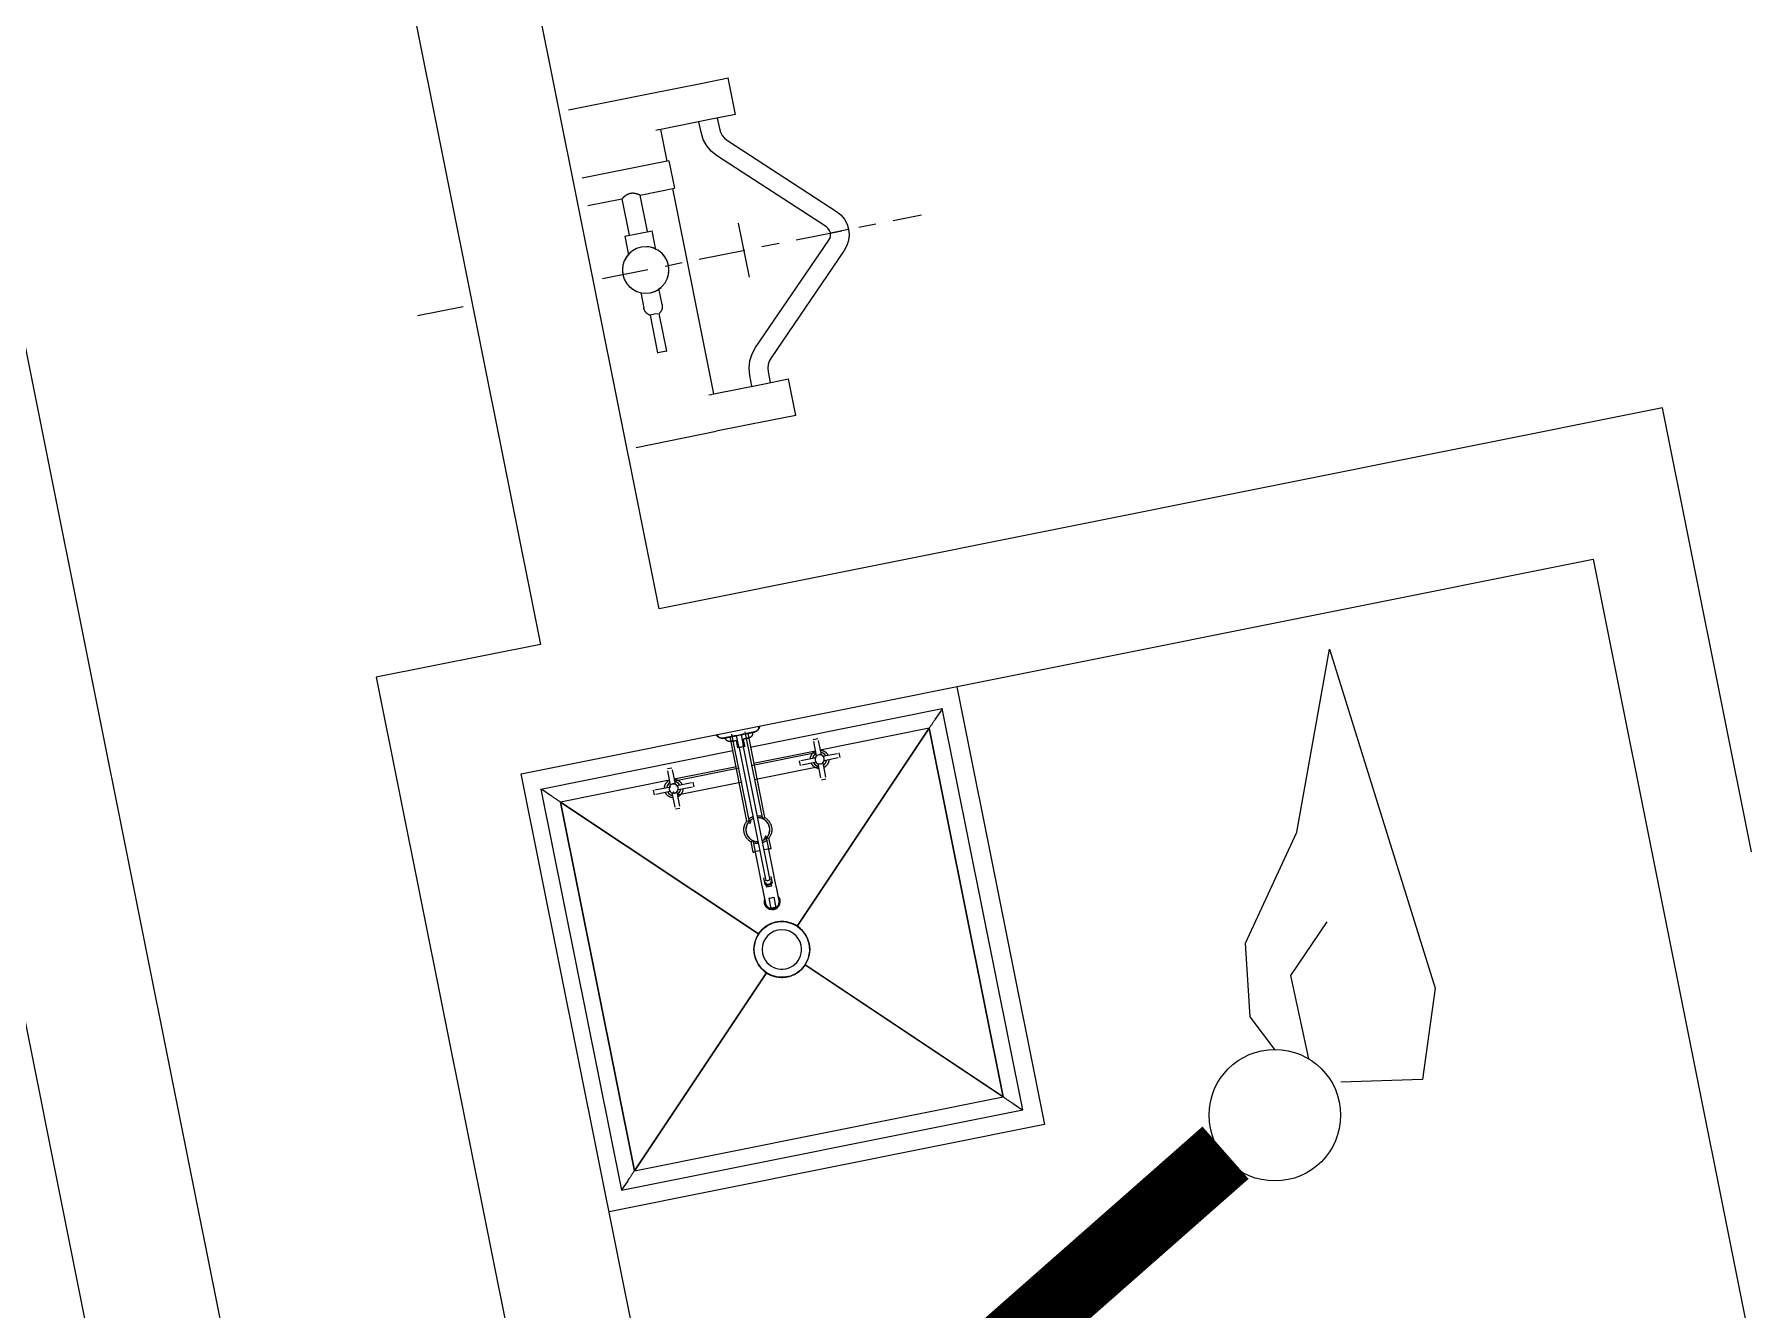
# Model space of a CAD drawing. Header units: inches. Extents: x 69200890 to 69205124, y 27678531 to 27681974.
# Drawn here: x 69201873.2 to 69201965.6, y 27679818 to 27679886.6 of the extents above; entities that cross this region are included whole.
import ezdxf

# ---------------------------------------------------------------- set-up
doc = ezdxf.new("R2010")
doc.units = ezdxf.units.IN
doc.header["$LTSCALE"] = 10
doc.header["$MEASUREMENT"] = 0
doc.linetypes.add('Center 1_4_', pattern=[0.53125, 0.25, -0.09375, 0.09375, -0.09375])
doc.layers.get('0').update_dxf_attribs({"linetype": 'CONTINUOUS'})
doc.layers.add('A-IDEN-ICON', color=4, linetype='CONTINUOUS')
doc.layers.add('A-WALL', color=5, linetype='CONTINUOUS')
doc.layers.add('P-SANR-FIXT', color=6, linetype='CONTINUOUS', lineweight=9)

# ---------------------------------------------------------------- blocks, each defined once
blk = doc.blocks.new('CPCUST')
for p, q in [((7.42, -8.52), (9.397, -7.559)), ((9.397, -7.559), (13.334, -8.094)), ((13.334, -8.094), (18.63, -11.972)), ((6.556, -10.212), (11.145, -10.14)), ((11.145, -10.14), (13.584, -12.63)), ((4.277, -15.974), (5.002, -11.655)), ((18.63, -11.972), (27.935, -15.629)), ((27.935, -15.629), (8.942, -17.613)), ((8.942, -17.613), (4.277, -15.974))]:
    blk.add_line(p, q)
at = {"const_width": 3.75}
blk.add_lwpolyline([(-7.5, 12.5), (2.5, -4.821)], dxfattribs=at)
at = {"const_width": 1.875}
blk.add_lwpolyline([(-8.312, 12.031, 1), (-6.688, 12.969, 1)], format="xyb", close=True, dxfattribs=at)
blk.add_circle((3.955, -7.817), 3.536)
blk = doc.blocks.new('pf_Urinal _wall_ - Urinal-7142624-LEVEL 1 FLOOR PLAN - OVERALL')
at = {"layer": 'P-SANR-FIXT', "linetype": 'Center 1_4_'}
for p, q in [((-3.769, 3.812), (-3.769, 21.312)), ((-3.769, -6.313), (-3.769, -3.312))]:
    blk.add_line(p, q, dxfattribs=at)
at = {"layer": 'P-SANR-FIXT'}
for p, q in [((-9.724, 11.864), (-4.841, 16.861)), ((-3.769, 16.312), (-3.769, 17.312)), ((-2.696, 16.861), (2.187, 11.864)), ((-4.126, 16.162), (-9.009, 11.165)), ((1.472, 11.165), (-3.411, 16.162)), ((-13.019, 11.156), (-13.019, 12.562)), ((-11.019, 12.562), (-13.019, 12.562)), ((-11.019, 12.562), (-11.019, 11.156)), ((3.481, 11.156), (3.481, 12.562)), ((5.481, 12.562), (3.481, 12.562)), ((5.481, 12.562), (5.481, 11.156)), ((-13.019, 8.201), (-13.019, 11.156)), ((-11.019, 11.563), (-10.44, 11.563)), ((-11.019, 11.156), (-11.019, 8.472)), ((-2.288, 11.573), (-5.249, 11.573)), ((2.902, 11.563), (3.481, 11.563)), ((3.481, 8.472), (3.481, 11.156)), ((5.481, 11.156), (5.481, 8.201)), ((-10.44, 10.562), (-11.019, 10.562)), ((3.481, 10.562), (2.902, 10.562)), ((-11.019, 8.472), (-11.019, 8.368)), ((-9.268, 8.472), (-11.019, 8.472)), ((-11.019, 8.337), (-11.019, 8.201)), ((-9.269, 8.562), (-9.269, 3.812)), ((-9.269, 8.562), (-7.769, 8.562)), ((3.481, 8.472), (-7.77, 8.472)), ((-7.769, 6.688), (-7.769, 8.562)), ((3.481, 8.368), (3.481, 8.472)), ((3.481, 8.201), (3.481, 8.337)), ((-13.019, 3.812), (-13.019, 8.201)), ((5.481, 3.812), (5.481, 8.201)), ((-5.769, 6.688), (-7.769, 6.688)), ((-4.73, 6.938), (-5.769, 6.938)), ((-5.769, 5.438), (-5.769, 6.938)), ((-1.769, 6.688), (-2.653, 6.688)), ((-7.769, 5.687), (-5.769, 5.687)), ((-7.769, 3.812), (-7.769, 5.687)), ((-2.634, 5.687), (-1.769, 5.687)), ((0.731, 6.438), (-1.336, 6.438)), ((-1.336, 6.364), (-1.336, 6.188)), ((-1.336, 6.188), (-1.336, 5.938)), ((-1.336, 5.938), (-1.336, 5.946)), ((-1.336, 5.938), (0.731, 5.938)), ((0.731, 6.438), (0.731, 5.938)), ((0.731, 6.429), (0.731, 6.438)), ((0.731, 5.938), (0.731, 5.946)), ((-5.769, 5.438), (-4.726, 5.438))]:
    blk.add_line(p, q, dxfattribs=at)
at = {"layer": 'P-SANR-FIXT', "flags": 128}
for points in [[(-4.841, 16.861), (-4.613, 17.052), (-4.351, 17.195), (-4.065, 17.283), (-3.769, 17.312)], [(-3.769, 17.312), (-3.472, 17.283), (-3.187, 17.195), (-2.924, 17.052), (-2.696, 16.861)], [(-3.769, 16.312), (-3.868, 16.303), (-3.963, 16.273), (-4.05, 16.226), (-4.126, 16.162)], [(-3.411, 16.162), (-3.487, 16.226), (-3.575, 16.273), (-3.67, 16.303), (-3.769, 16.312)], [(-10.44, 11.563), (-10.242, 11.582), (-10.052, 11.641), (-9.877, 11.736), (-9.724, 11.864)], [(-9.009, 11.165), (-9.314, 10.909), (-9.664, 10.719), (-10.044, 10.602), (-10.44, 10.562)], [(2.902, 10.562), (2.507, 10.602), (2.126, 10.719), (1.777, 10.909), (1.472, 11.165)], [(2.187, 11.864), (2.34, 11.736), (2.514, 11.641), (2.704, 11.582), (2.902, 11.563)], [(-1.769, 6.688), (-1.749, 6.687), (-1.729, 6.686), (-1.709, 6.684), (-1.689, 6.681), (-1.669, 6.678), (-1.65, 6.673), (-1.63, 6.668), (-1.611, 6.662), (-1.592, 6.655), (-1.574, 6.648), (-1.556, 6.64), (-1.538, 6.631), (-1.52, 6.621), (-1.503, 6.611), (-1.486, 6.6), (-1.47, 6.589), (-1.454, 6.576), (-1.439, 6.563), (-1.424, 6.55), (-1.41, 6.536), (-1.396, 6.521), (-1.383, 6.506), (-1.371, 6.49), (-1.359, 6.474), (-1.348, 6.458), (-1.337, 6.441), (-1.336, 6.438)], [(-1.336, 5.938), (-1.346, 5.92), (-1.357, 5.904), (-1.369, 5.887), (-1.381, 5.872), (-1.394, 5.856), (-1.407, 5.842), (-1.422, 5.828), (-1.436, 5.814), (-1.451, 5.801), (-1.467, 5.789), (-1.483, 5.777), (-1.5, 5.766), (-1.517, 5.755), (-1.535, 5.746), (-1.552, 5.737), (-1.571, 5.728), (-1.589, 5.721), (-1.608, 5.714), (-1.627, 5.708), (-1.646, 5.703), (-1.666, 5.698), (-1.685, 5.694), (-1.705, 5.692), (-1.725, 5.689), (-1.745, 5.688), (-1.765, 5.688), (-1.769, 5.687)]]:
    blk.add_lwpolyline(points, dxfattribs=at)
at = {"layer": 'P-SANR-FIXT'}
for centre, radius, start, end in [((-3.769, 15.812), 0.5, 111.06014, 122.61626), ((-3.769, 15.812), 0.5, 57.38374, 68.93986), ((-3.769, 6.188), 1.25, 360, 180), ((-3.769, 6.188), 1.25, 60, 120), ((-3.769, 6.188), 1.25, 135, 165), ((-3.769, 6.188), 1.25, 0, 30), ((-3.769, 6.188), 1.25, 180, 360), ((-3.769, 6.188), 1.25, 210, 270), ((-3.769, 6.188), 1.25, 285, 315)]:
    blk.add_arc(centre, radius, start, end, dxfattribs=at)
blk.add_open_spline([(-7.769, 6.688), (-7.769, 6.688), (-7.773, 6.683), (-7.781, 6.67), (-7.789, 6.656), (-7.8, 6.639), (-7.813, 6.619), (-7.825, 6.599), (-7.835, 6.582), (-7.842, 6.569), (-7.849, 6.555), (-7.86, 6.535), (-7.874, 6.509), (-7.888, 6.481), (-7.897, 6.461), (-7.902, 6.449), (-7.905, 6.44), (-7.909, 6.43), (-7.913, 6.418), (-7.922, 6.395), (-7.933, 6.362), (-7.943, 6.327), (-7.949, 6.299), (-7.953, 6.277), (-7.955, 6.255), (-7.958, 6.225), (-7.959, 6.187), (-7.958, 6.15), (-7.955, 6.12), (-7.953, 6.098), (-7.949, 6.076), (-7.943, 6.048), (-7.933, 6.013), (-7.922, 5.98), (-7.913, 5.957), (-7.909, 5.945), (-7.905, 5.935), (-7.902, 5.926), (-7.897, 5.914), (-7.888, 5.893), (-7.874, 5.866), (-7.86, 5.84), (-7.849, 5.82), (-7.842, 5.806), (-7.835, 5.793), (-7.825, 5.776), (-7.813, 5.756), (-7.8, 5.736), (-7.789, 5.719), (-7.781, 5.705), (-7.773, 5.692), (-7.769, 5.687), (-7.769, 5.687)], degree=3, knots=[0, 0, 0, 0, 0.055556, 0.083333, 0.111111, 0.138889, 0.166667, 0.194444, 0.208333, 0.222222, 0.236111, 0.25, 0.277778, 0.305556, 0.319444, 0.326389, 0.333333, 0.340278, 0.347222, 0.361111, 0.388889, 0.416667, 0.430556, 0.444444, 0.458333, 0.472222, 0.5, 0.527778, 0.541667, 0.555556, 0.569444, 0.583333, 0.611111, 0.638889, 0.652778, 0.659722, 0.666667, 0.673611, 0.680556, 0.694444, 0.722222, 0.75, 0.763889, 0.777778, 0.791667, 0.805556, 0.833333, 0.861111, 0.888889, 0.916667, 0.944444, 1, 1, 1, 1], dxfattribs=at)
blk = doc.blocks.new('pf-Mop Sink with Facet - 22  -  Molded Stone Mop Service Basin with Faucet-3557576-LEVEL 1 FLOOR PLAN - OVERALL')
at = {"layer": 'P-SANR-FIXT'}
for p, q in [((-0.138, 23.75), (-0.53, 23.75)), ((-0.5, 23.75), (-0.5, 19.126)), ((-0.5, 23.75), (-0.129, 23.75)), ((-0.375, 23.869), (-0.375, 19.076)), ((-0.187, 23.288), (-0.187, 23.479)), ((-0.187, 23.479), (-0.187, 23.465)), ((-0.187, 23.465), (-0.187, 23.288)), ((-0.187, 23.085), (-0.187, 23.288)), ((-0.125, 23.156), (-0.125, 23.75)), ((-0.125, 23.75), (0.125, 23.75)), ((-0.125, 23.173), (-0.125, 15.87)), ((-0.125, 23.115), (-0.125, 23.156)), ((0.125, 23.75), (0.125, 23.156)), ((0.125, 15.87), (0.125, 23.173)), ((0.125, 23.156), (0.125, 23.115)), ((0.129, 23.75), (0.5, 23.75)), ((0.53, 23.75), (0.138, 23.75)), ((0.188, 23.465), (0.188, 23.479)), ((0.188, 23.479), (0.188, 23.288)), ((0.188, 23.288), (0.188, 23.465)), ((0.188, 23.288), (0.188, 23.085)), ((0.375, 19.068), (0.375, 23.859)), ((0.5, 19.126), (0.5, 23.75)), ((12, 24), (12, 0)), ((-10.921, 22.921), (-11, 23)), ((-11, 23), (-11, 1)), ((-11, 23), (-0.477, 23)), ((-10.565, 22.565), (-10.921, 22.921)), ((-3.875, 22.722), (-4.125, 22.722)), ((-4.125, 22.625), (-4.125, 22.625)), ((-4.125, 21.842), (-4.125, 22.625)), ((-3.875, 22.625), (-3.875, 22.625)), ((-3.875, 22.625), (-3.875, 21.842)), ((0.188, 23.085), (-0.187, 23.085)), ((-0.125, 23.1), (0.125, 23.1)), ((0.477, 23), (11, 23)), ((4.125, 22.722), (3.875, 22.722)), ((3.875, 22.625), (3.875, 22.625)), ((3.875, 21.842), (3.875, 22.625)), ((4.125, 22.625), (4.125, 22.625)), ((4.125, 22.625), (4.125, 21.842)), ((10.921, 22.921), (10.565, 22.565)), ((11, 23), (10.921, 22.921)), ((11, 1), (11, 23)), ((-10.103, 22.103), (-10.103, 1.897)), ((-4.125, 22.103), (-10.103, 22.103)), ((-10.103, 1.897), (-10.103, 22.103)), ((-1.061, 13.061), (-10.103, 22.103)), ((-4.125, 22.103), (-10.103, 22.103)), ((-10.103, 22.103), (-1.061, 13.061)), ((-5.097, 21.75), (-5.097, 21.5)), ((-5, 21.75), (-4.133, 21.75)), ((-5, 21.75), (-5, 21.75)), ((-5, 21.5), (-5, 21.5)), ((-4.209, 21.5), (-5, 21.5)), ((-4.125, 20.625), (-4.125, 21.408)), ((-0.469, 22.103), (-3.875, 22.103)), ((-0.469, 22.103), (-3.875, 22.103)), ((-0.328, 22), (-3.875, 22)), ((-3.875, 21.408), (-3.875, 20.625)), ((-3.849, 21.75), (-3, 21.75)), ((-3, 21.5), (-3.781, 21.5)), ((-3, 21.75), (-3, 21.75)), ((-3, 21.5), (-3, 21.5)), ((-2.903, 21.5), (-2.903, 21.75)), ((3.875, 22), (0.328, 22)), ((3.875, 22.103), (0.469, 22.103)), ((3.875, 22.103), (0.469, 22.103)), ((10.103, 22.103), (1.061, 13.061)), ((1.061, 13.061), (10.103, 22.103)), ((2.903, 21.75), (2.903, 21.5)), ((3, 21.75), (3.844, 21.75)), ((3, 21.75), (3, 21.75)), ((3, 21.5), (3, 21.5)), ((3.8, 21.5), (3, 21.5)), ((3.875, 20.625), (3.875, 21.408)), ((10.103, 22.103), (4.125, 22.103)), ((10.103, 22.103), (4.125, 22.103)), ((4.125, 21.408), (4.125, 20.625)), ((4.18, 21.75), (5, 21.75)), ((5, 21.5), (4.219, 21.5)), ((5, 21.75), (5, 21.75)), ((5, 21.5), (5, 21.5)), ((5.097, 21.5), (5.097, 21.75)), ((10.103, 1.897), (10.103, 22.103)), ((10.103, 22.103), (10.103, 1.897)), ((-4.125, 20.625), (-4.125, 20.625)), ((-4.125, 20.528), (-3.875, 20.528)), ((-3.875, 21.25), (-0.329, 21.25)), ((-3.875, 20.625), (-3.875, 20.625)), ((0.329, 21.25), (3.875, 21.25)), ((3.875, 20.625), (3.875, 20.625)), ((3.875, 20.528), (4.125, 20.528)), ((4.125, 20.625), (4.125, 20.625)), ((-0.5, 19.126), (-0.379, 19.126)), ((0.379, 19.126), (0.5, 19.126)), ((-0.5, 18.008), (-0.5, 17.429)), ((-0.5, 18.008), (-0.433, 18.008)), ((-0.381, 18.008), (-0.5, 18.008)), ((-0.375, 18.065), (-0.375, 15.375)), ((0.295, 18.008), (0.206, 18.008)), ((0.375, 15.375), (0.375, 18.057)), ((0.5, 18.008), (0.381, 18.008)), ((0.433, 18.008), (0.5, 18.008)), ((0.5, 17.429), (0.5, 18.008)), ((-0.129, 17.429), (-0.5, 17.429)), ((-0.5, 17.429), (-0.433, 17.429)), ((0.5, 17.429), (0.129, 17.429)), ((0.433, 17.429), (0.5, 17.429)), ((-0.187, 15.782), (-0.187, 15.959)), ((-0.187, 15.605), (-0.187, 15.782)), ((0.188, 15.782), (-0.187, 15.782)), ((0.188, 15.959), (0.188, 15.782)), ((0.188, 15.782), (0.188, 15.605)), ((-0.187, 15.609), (-0.187, 15.605)), ((-0.187, 15.605), (0.188, 15.605)), ((-0.187, 15.582), (0.188, 15.582)), ((-0.125, 15.53), (-0.125, 15.693)), ((-0.125, 15.441), (-0.125, 15.605)), ((-0.125, 15.588), (-0.125, 15.602)), ((-0.125, 15.602), (-0.125, 15.588)), ((-0.125, 15.53), (0.125, 15.53)), ((-0.125, 15.441), (-0.125, 15.53)), ((-0.125, 15.53), (0.125, 15.53)), ((-0.125, 14.456), (-0.125, 14.85)), ((0.125, 15.693), (0.125, 15.53)), ((0.125, 15.605), (0.125, 15.441)), ((0.125, 15.588), (0.125, 15.602)), ((0.125, 15.602), (0.125, 15.588)), ((0.125, 15.53), (0.125, 15.441)), ((0.125, 14.85), (0.125, 14.456)), ((0.188, 15.605), (0.188, 15.609)), ((-0.125, 14.278), (-0.125, 14.456)), ((-0.125, 14.278), (-0.125, 14.455)), ((-0.125, 14.278), (0.125, 14.278)), ((0.125, 14.456), (0.125, 14.278)), ((0.125, 14.455), (0.125, 14.278)), ((-10.103, 1.897), (-1.061, 10.939)), ((-1.061, 10.939), (-10.103, 1.897)), ((1.061, 10.939), (10.103, 1.897)), ((10.103, 1.897), (1.061, 10.939)), ((-10.103, 1.897), (10.103, 1.897)), ((-10.103, 1.897), (10.103, 1.897)), ((-10.921, 1.079), (-11, 1)), ((-11, 1), (11, 1)), ((-10.565, 1.435), (-10.921, 1.079)), ((10.565, 1.435), (10.921, 1.079)), ((10.921, 1.079), (11, 1)), ((12, 0), (-11.875, 0))]:
    blk.add_line(p, q, dxfattribs=at)
at = {"layer": 'P-SANR-FIXT', "flags": 128}
for points in [[(-0.84, 23.75), (-0.854, 23.75), (-0.869, 23.751), (-0.884, 23.753), (-0.898, 23.755), (-0.913, 23.757), (-0.927, 23.761), (-0.941, 23.764), (-0.955, 23.769), (-0.969, 23.774), (-0.983, 23.779), (-0.996, 23.785), (-1.009, 23.791), (-1.022, 23.798), (-1.035, 23.806), (-1.047, 23.814), (-1.059, 23.823), (-1.07, 23.832), (-1.082, 23.841), (-1.092, 23.851), (-1.103, 23.861), (-1.113, 23.872), (-1.123, 23.883), (-1.132, 23.895), (-1.14, 23.906), (-1.148, 23.919), (-1.156, 23.931), (-1.163, 23.944), (-1.17, 23.957), (-1.176, 23.97), (-1.182, 23.984), (-1.187, 23.998), (-1.187, 24)], [(-0.875, 23.75), (-0.885, 23.75), (-0.895, 23.751), (-0.905, 23.752), (-0.915, 23.753), (-0.925, 23.755), (-0.934, 23.757), (-0.944, 23.76), (-0.954, 23.763), (-0.963, 23.766), (-0.972, 23.77), (-0.981, 23.774), (-0.99, 23.778), (-0.999, 23.783), (-1.008, 23.788), (-1.016, 23.794), (-1.024, 23.799), (-1.032, 23.806), (-1.04, 23.812), (-1.047, 23.819), (-1.054, 23.826), (-1.061, 23.833), (-1.068, 23.841), (-1.074, 23.849), (-1.08, 23.857), (-1.085, 23.865), (-1.091, 23.873), (-1.095, 23.882), (-1.1, 23.891), (-1.104, 23.9), (-1.108, 23.909), (-1.111, 23.919), (-1.115, 23.928), (-1.117, 23.938), (-1.119, 23.948), (-1.121, 23.958), (-1.123, 23.967), (-1.124, 23.977), (-1.125, 23.987), (-1.125, 23.997), (-1.125, 24)], [(-0.494, 23.75), (-0.523, 23.75), (-0.55, 23.75), (-0.577, 23.75), (-0.603, 23.75), (-0.628, 23.75), (-0.652, 23.75), (-0.674, 23.75), (-0.696, 23.75), (-0.717, 23.75), (-0.736, 23.75), (-0.755, 23.75), (-0.772, 23.75), (-0.788, 23.75), (-0.802, 23.75), (-0.816, 23.75), (-0.828, 23.75), (-0.838, 23.75), (-0.848, 23.75), (-0.856, 23.75), (-0.862, 23.75), (-0.868, 23.75), (-0.871, 23.75), (-0.874, 23.75), (-0.875, 23.75)], [(-0.875, 23.75), (-0.874, 23.75), (-0.872, 23.75), (-0.869, 23.75), (-0.864, 23.75), (-0.858, 23.75), (-0.85, 23.75), (-0.841, 23.75), (-0.831, 23.75), (-0.819, 23.75), (-0.806, 23.75), (-0.792, 23.75), (-0.776, 23.75), (-0.759, 23.75), (-0.741, 23.75), (-0.722, 23.75), (-0.702, 23.75), (-0.68, 23.75), (-0.658, 23.75), (-0.634, 23.75), (-0.61, 23.75), (-0.584, 23.75), (-0.558, 23.75), (-0.53, 23.75), (-0.502, 23.75), (-0.473, 23.75), (-0.443, 23.75), (-0.412, 23.75), (-0.381, 23.75), (-0.349, 23.75), (-0.317, 23.75), (-0.284, 23.75), (-0.251, 23.75), (-0.217, 23.75), (-0.183, 23.75), (-0.149, 23.75), (-0.114, 23.75)], [(-0.134, 23.75), (-0.167, 23.75), (-0.2, 23.75), (-0.232, 23.75), (-0.264, 23.75), (-0.296, 23.75), (-0.327, 23.75), (-0.358, 23.75), (-0.388, 23.75), (-0.417, 23.75), (-0.446, 23.75), (-0.474, 23.75), (-0.501, 23.75), (-0.528, 23.75), (-0.554, 23.75), (-0.579, 23.75), (-0.602, 23.75), (-0.625, 23.75), (-0.647, 23.75), (-0.668, 23.75), (-0.688, 23.75), (-0.707, 23.75), (-0.724, 23.75), (-0.741, 23.75), (-0.756, 23.75), (-0.77, 23.75), (-0.783, 23.75), (-0.794, 23.75), (-0.805, 23.75), (-0.813, 23.75), (-0.821, 23.75), (-0.828, 23.75), (-0.833, 23.75), (-0.836, 23.75), (-0.839, 23.75), (-0.84, 23.75)], [(-0.84, 23.75), (-0.839, 23.75), (-0.837, 23.75), (-0.834, 23.75), (-0.829, 23.75), (-0.823, 23.75), (-0.816, 23.75), (-0.807, 23.75), (-0.797, 23.75), (-0.786, 23.75), (-0.773, 23.75), (-0.76, 23.75), (-0.745, 23.75), (-0.729, 23.75), (-0.711, 23.75), (-0.693, 23.75), (-0.674, 23.75), (-0.653, 23.75), (-0.631, 23.75), (-0.609, 23.75), (-0.585, 23.75), (-0.561, 23.75), (-0.535, 23.75), (-0.509, 23.75), (-0.482, 23.75), (-0.454, 23.75), (-0.425, 23.75), (-0.396, 23.75), (-0.366, 23.75), (-0.335, 23.75), (-0.304, 23.75), (-0.273, 23.75), (-0.241, 23.75), (-0.208, 23.75), (-0.176, 23.75), (-0.143, 23.75), (-0.11, 23.75), (-0.076, 23.75), (-0.043, 23.75), (-0.009, 23.75), (0, 23.75)], [(-0.5, 23.5), (-0.51, 23.5), (-0.52, 23.501), (-0.53, 23.502), (-0.54, 23.503), (-0.55, 23.505), (-0.559, 23.507), (-0.569, 23.51), (-0.579, 23.513), (-0.588, 23.516), (-0.597, 23.52), (-0.606, 23.524), (-0.615, 23.528), (-0.624, 23.533), (-0.633, 23.538), (-0.641, 23.544), (-0.649, 23.549), (-0.657, 23.556), (-0.665, 23.562), (-0.672, 23.569), (-0.679, 23.576), (-0.686, 23.583), (-0.693, 23.591), (-0.699, 23.599), (-0.705, 23.607), (-0.71, 23.615), (-0.716, 23.623), (-0.72, 23.632), (-0.725, 23.641), (-0.729, 23.65), (-0.733, 23.659), (-0.736, 23.669), (-0.74, 23.678), (-0.742, 23.688), (-0.744, 23.698), (-0.746, 23.708), (-0.748, 23.717), (-0.749, 23.727), (-0.75, 23.737), (-0.75, 23.747), (-0.75, 23.75)], [(-0.359, 23.5), (-0.372, 23.5), (-0.385, 23.5), (-0.398, 23.5), (-0.41, 23.5), (-0.421, 23.5), (-0.431, 23.5), (-0.441, 23.5), (-0.45, 23.5), (-0.458, 23.5), (-0.466, 23.5), (-0.473, 23.5), (-0.479, 23.5), (-0.484, 23.5), (-0.489, 23.5), (-0.493, 23.5), (-0.496, 23.5), (-0.498, 23.5), (-0.499, 23.5), (-0.5, 23.5)], [(-0.5, 23.5), (-0.5, 23.5), (-0.498, 23.5), (-0.496, 23.5), (-0.494, 23.5), (-0.49, 23.5), (-0.486, 23.5), (-0.481, 23.5), (-0.475, 23.5), (-0.468, 23.5), (-0.461, 23.5), (-0.452, 23.5), (-0.443, 23.5), (-0.434, 23.5), (-0.424, 23.5), (-0.413, 23.5), (-0.401, 23.5), (-0.389, 23.5), (-0.376, 23.5), (-0.362, 23.5), (-0.348, 23.5), (-0.334, 23.5), (-0.319, 23.5), (-0.303, 23.5), (-0.287, 23.5), (-0.27, 23.5), (-0.253, 23.5), (-0.236, 23.5), (-0.218, 23.5), (-0.2, 23.5), (-0.181, 23.5), (-0.162, 23.5), (-0.143, 23.5), (-0.124, 23.5)], [(0, 23.75), (0.034, 23.75), (0.067, 23.75), (0.101, 23.75), (0.134, 23.75), (0.167, 23.75), (0.2, 23.75), (0.232, 23.75), (0.264, 23.75), (0.296, 23.75), (0.327, 23.75), (0.358, 23.75), (0.388, 23.75), (0.417, 23.75), (0.446, 23.75), (0.474, 23.75), (0.501, 23.75), (0.528, 23.75), (0.554, 23.75), (0.579, 23.75), (0.602, 23.75), (0.625, 23.75), (0.647, 23.75), (0.668, 23.75), (0.688, 23.75), (0.707, 23.75), (0.724, 23.75), (0.741, 23.75), (0.756, 23.75), (0.77, 23.75), (0.783, 23.75), (0.794, 23.75), (0.805, 23.75), (0.813, 23.75), (0.821, 23.75), (0.828, 23.75), (0.833, 23.75), (0.836, 23.75), (0.839, 23.75), (0.84, 23.75)], [(0.119, 23.5), (0.138, 23.5), (0.157, 23.5), (0.176, 23.5), (0.195, 23.5), (0.213, 23.5), (0.231, 23.5), (0.248, 23.5), (0.266, 23.5), (0.282, 23.5), (0.299, 23.5), (0.314, 23.5), (0.33, 23.5), (0.344, 23.5), (0.359, 23.5), (0.372, 23.5), (0.385, 23.5), (0.398, 23.5), (0.41, 23.5), (0.421, 23.5), (0.431, 23.5), (0.441, 23.5), (0.45, 23.5), (0.458, 23.5), (0.466, 23.5), (0.473, 23.5), (0.479, 23.5), (0.484, 23.5), (0.489, 23.5), (0.493, 23.5), (0.496, 23.5), (0.498, 23.5), (0.499, 23.5), (0.5, 23.5)], [(0.139, 23.75), (0.174, 23.75), (0.208, 23.75), (0.242, 23.75), (0.275, 23.75), (0.308, 23.75), (0.341, 23.75), (0.373, 23.75), (0.404, 23.75), (0.435, 23.75), (0.465, 23.75), (0.494, 23.75), (0.523, 23.75), (0.55, 23.75), (0.577, 23.75), (0.603, 23.75), (0.628, 23.75), (0.652, 23.75), (0.674, 23.75), (0.696, 23.75), (0.717, 23.75), (0.736, 23.75), (0.755, 23.75), (0.772, 23.75), (0.788, 23.75), (0.802, 23.75), (0.816, 23.75), (0.828, 23.75), (0.838, 23.75), (0.848, 23.75), (0.856, 23.75), (0.862, 23.75), (0.868, 23.75), (0.871, 23.75), (0.874, 23.75), (0.875, 23.75)], [(0.84, 23.75), (0.839, 23.75), (0.837, 23.75), (0.834, 23.75), (0.829, 23.75), (0.823, 23.75), (0.816, 23.75), (0.807, 23.75), (0.797, 23.75), (0.786, 23.75), (0.773, 23.75), (0.76, 23.75), (0.745, 23.75), (0.729, 23.75), (0.711, 23.75), (0.693, 23.75), (0.674, 23.75), (0.653, 23.75), (0.631, 23.75), (0.609, 23.75), (0.585, 23.75), (0.561, 23.75), (0.535, 23.75), (0.509, 23.75), (0.482, 23.75), (0.454, 23.75), (0.425, 23.75), (0.396, 23.75), (0.366, 23.75), (0.335, 23.75), (0.304, 23.75), (0.273, 23.75), (0.241, 23.75), (0.208, 23.75), (0.176, 23.75), (0.143, 23.75)], [(0.5, 23.5), (0.5, 23.5), (0.498, 23.5), (0.496, 23.5), (0.494, 23.5), (0.49, 23.5), (0.486, 23.5), (0.481, 23.5), (0.475, 23.5), (0.468, 23.5), (0.461, 23.5), (0.452, 23.5), (0.443, 23.5), (0.434, 23.5), (0.424, 23.5), (0.413, 23.5), (0.401, 23.5), (0.389, 23.5), (0.376, 23.5), (0.362, 23.5), (0.348, 23.5)], [(0.75, 23.75), (0.75, 23.74), (0.749, 23.73), (0.748, 23.72), (0.747, 23.71), (0.745, 23.7), (0.743, 23.691), (0.74, 23.681), (0.737, 23.671), (0.734, 23.662), (0.73, 23.653), (0.726, 23.644), (0.722, 23.635), (0.717, 23.626), (0.712, 23.617), (0.706, 23.609), (0.701, 23.601), (0.694, 23.593), (0.688, 23.585), (0.681, 23.578), (0.674, 23.571), (0.667, 23.564), (0.659, 23.557), (0.651, 23.551), (0.643, 23.545), (0.635, 23.54), (0.627, 23.534), (0.618, 23.53), (0.609, 23.525), (0.6, 23.521), (0.591, 23.517), (0.581, 23.514), (0.572, 23.51), (0.562, 23.508), (0.552, 23.506), (0.542, 23.504), (0.533, 23.502), (0.523, 23.501), (0.513, 23.5), (0.503, 23.5), (0.5, 23.5)], [(0.875, 23.75), (0.874, 23.75), (0.872, 23.75), (0.869, 23.75), (0.864, 23.75), (0.858, 23.75), (0.85, 23.75), (0.841, 23.75), (0.831, 23.75), (0.819, 23.75), (0.806, 23.75), (0.792, 23.75), (0.776, 23.75), (0.759, 23.75), (0.741, 23.75), (0.722, 23.75), (0.702, 23.75), (0.68, 23.75), (0.658, 23.75), (0.634, 23.75), (0.61, 23.75), (0.584, 23.75), (0.558, 23.75), (0.53, 23.75), (0.502, 23.75)], [(1.188, 24), (1.183, 23.986), (1.177, 23.973), (1.171, 23.959), (1.164, 23.946), (1.157, 23.933), (1.15, 23.921), (1.142, 23.908), (1.133, 23.897), (1.124, 23.885), (1.115, 23.874), (1.105, 23.863), (1.094, 23.853), (1.083, 23.843), (1.072, 23.833), (1.061, 23.824), (1.049, 23.815), (1.037, 23.807), (1.024, 23.8), (1.011, 23.793), (0.998, 23.786), (0.985, 23.78), (0.971, 23.774), (0.957, 23.769), (0.943, 23.765), (0.929, 23.761), (0.915, 23.758), (0.901, 23.755), (0.886, 23.753), (0.871, 23.751), (0.857, 23.75), (0.842, 23.75), (0.84, 23.75)], [(1.125, 24), (1.125, 23.99), (1.124, 23.98), (1.123, 23.97), (1.122, 23.96), (1.12, 23.95), (1.118, 23.941), (1.115, 23.931), (1.112, 23.921), (1.109, 23.912), (1.105, 23.903), (1.101, 23.894), (1.097, 23.885), (1.092, 23.876), (1.087, 23.867), (1.081, 23.859), (1.076, 23.851), (1.069, 23.843), (1.063, 23.835), (1.056, 23.828), (1.049, 23.821), (1.042, 23.814), (1.034, 23.807), (1.026, 23.801), (1.018, 23.795), (1.01, 23.79), (1.002, 23.784), (0.993, 23.78), (0.984, 23.775), (0.975, 23.771), (0.966, 23.767), (0.956, 23.764), (0.947, 23.76), (0.937, 23.758), (0.927, 23.756), (0.917, 23.754), (0.908, 23.752), (0.898, 23.751), (0.888, 23.75), (0.878, 23.75), (0.875, 23.75)], [(-4.119, 21.139), (-4.138, 21.144), (-4.157, 21.15), (-4.176, 21.157), (-4.195, 21.164), (-4.213, 21.173), (-4.231, 21.182), (-4.248, 21.191), (-4.266, 21.201), (-4.282, 21.212), (-4.299, 21.224), (-4.314, 21.236), (-4.33, 21.249), (-4.344, 21.263), (-4.359, 21.277), (-4.372, 21.291), (-4.385, 21.306), (-4.398, 21.322), (-4.41, 21.338), (-4.421, 21.355), (-4.431, 21.372), (-4.441, 21.389), (-4.45, 21.407), (-4.458, 21.425), (-4.466, 21.444), (-4.473, 21.463), (-4.479, 21.482), (-4.484, 21.501)], [(-4.482, 21.758), (-4.476, 21.777), (-4.47, 21.796), (-4.463, 21.815), (-4.455, 21.833), (-4.446, 21.851), (-4.437, 21.869), (-4.426, 21.886), (-4.416, 21.903), (-4.404, 21.919), (-4.392, 21.935), (-4.379, 21.951), (-4.366, 21.966), (-4.352, 21.98), (-4.338, 21.994), (-4.323, 22.007), (-4.307, 22.02), (-4.291, 22.031), (-4.275, 22.043), (-4.258, 22.053), (-4.24, 22.063), (-4.223, 22.073), (-4.205, 22.081), (-4.186, 22.089), (-4.167, 22.096), (-4.149, 22.102), (-4.129, 22.108)], [(-3.881, 22.111), (-3.862, 22.106), (-3.843, 22.1), (-3.824, 22.093), (-3.805, 22.086), (-3.787, 22.077), (-3.769, 22.068), (-3.752, 22.059), (-3.734, 22.049), (-3.718, 22.038), (-3.701, 22.026), (-3.686, 22.014), (-3.67, 22.001), (-3.656, 21.987), (-3.641, 21.973), (-3.628, 21.959), (-3.615, 21.944), (-3.602, 21.928), (-3.59, 21.912), (-3.579, 21.895), (-3.569, 21.878), (-3.559, 21.861), (-3.55, 21.843), (-3.542, 21.825), (-3.534, 21.806), (-3.527, 21.787), (-3.521, 21.768), (-3.516, 21.749)], [(-3.518, 21.492), (-3.524, 21.473), (-3.53, 21.454), (-3.537, 21.435), (-3.545, 21.417), (-3.554, 21.399), (-3.563, 21.381), (-3.574, 21.364), (-3.584, 21.347), (-3.596, 21.331), (-3.608, 21.315), (-3.621, 21.299), (-3.634, 21.284), (-3.648, 21.27), (-3.662, 21.256), (-3.677, 21.243), (-3.693, 21.23), (-3.709, 21.219), (-3.725, 21.207), (-3.742, 21.197), (-3.76, 21.187), (-3.777, 21.177), (-3.795, 21.169), (-3.814, 21.161), (-3.833, 21.154), (-3.851, 21.148), (-3.871, 21.142)], [(3.881, 21.139), (3.862, 21.144), (3.843, 21.15), (3.824, 21.157), (3.805, 21.164), (3.787, 21.173), (3.769, 21.182), (3.752, 21.191), (3.734, 21.201), (3.718, 21.212), (3.701, 21.224), (3.686, 21.236), (3.67, 21.249), (3.656, 21.263), (3.641, 21.277), (3.628, 21.291), (3.615, 21.306), (3.602, 21.322), (3.59, 21.338), (3.579, 21.355), (3.569, 21.372), (3.559, 21.389), (3.55, 21.407), (3.542, 21.425), (3.534, 21.444), (3.527, 21.463), (3.521, 21.482), (3.516, 21.501)], [(3.518, 21.758), (3.524, 21.777), (3.53, 21.796), (3.537, 21.815), (3.545, 21.833), (3.554, 21.851), (3.563, 21.869), (3.574, 21.886), (3.584, 21.903), (3.596, 21.919), (3.608, 21.935), (3.621, 21.951), (3.634, 21.966), (3.648, 21.98), (3.662, 21.994), (3.677, 22.007), (3.693, 22.02), (3.709, 22.031), (3.725, 22.043), (3.742, 22.053), (3.76, 22.063), (3.777, 22.073), (3.795, 22.081), (3.814, 22.089), (3.833, 22.096), (3.851, 22.102), (3.871, 22.108)], [(4.119, 22.111), (4.138, 22.106), (4.157, 22.1), (4.176, 22.093), (4.195, 22.086), (4.213, 22.077), (4.231, 22.068), (4.248, 22.059), (4.266, 22.049), (4.282, 22.038), (4.299, 22.026), (4.314, 22.014), (4.33, 22.001), (4.344, 21.987), (4.359, 21.973), (4.372, 21.959), (4.385, 21.944), (4.398, 21.928), (4.41, 21.912), (4.421, 21.895), (4.431, 21.878), (4.441, 21.861), (4.45, 21.843), (4.458, 21.825), (4.466, 21.806), (4.473, 21.787), (4.479, 21.768), (4.484, 21.749)], [(4.482, 21.492), (4.476, 21.473), (4.47, 21.454), (4.463, 21.435), (4.455, 21.417), (4.446, 21.399), (4.437, 21.381), (4.426, 21.364), (4.416, 21.347), (4.404, 21.331), (4.392, 21.315), (4.379, 21.299), (4.366, 21.284), (4.352, 21.27), (4.338, 21.256), (4.323, 21.243), (4.307, 21.23), (4.291, 21.219), (4.275, 21.207), (4.258, 21.197), (4.24, 21.187), (4.223, 21.177), (4.205, 21.169), (4.186, 21.161), (4.167, 21.154), (4.149, 21.148), (4.129, 21.142)], [(-0.5, 18.008), (-0.522, 18.028), (-0.543, 18.05), (-0.563, 18.072), (-0.583, 18.095), (-0.601, 18.118), (-0.619, 18.143), (-0.635, 18.168), (-0.65, 18.193), (-0.665, 18.22), (-0.678, 18.247), (-0.69, 18.274), (-0.702, 18.302), (-0.712, 18.33), (-0.721, 18.359), (-0.728, 18.388), (-0.735, 18.417), (-0.74, 18.447), (-0.745, 18.476), (-0.748, 18.506), (-0.749, 18.536), (-0.75, 18.566), (-0.749, 18.596), (-0.748, 18.626), (-0.745, 18.656), (-0.741, 18.686), (-0.735, 18.715), (-0.729, 18.744), (-0.721, 18.773), (-0.712, 18.802), (-0.702, 18.83), (-0.691, 18.858), (-0.679, 18.886), (-0.666, 18.912), (-0.651, 18.939), (-0.636, 18.965), (-0.619, 18.99), (-0.602, 19.014), (-0.584, 19.038), (-0.564, 19.061), (-0.544, 19.083), (-0.523, 19.104), (-0.501, 19.125), (-0.5, 19.126)], [(-0.121, 19.2), (-0.147, 19.195), (-0.172, 19.189), (-0.196, 19.181), (-0.221, 19.173), (-0.245, 19.164), (-0.269, 19.153), (-0.292, 19.142), (-0.315, 19.13), (-0.337, 19.117), (-0.359, 19.103), (-0.38, 19.088), (-0.4, 19.073), (-0.42, 19.056), (-0.439, 19.039), (-0.458, 19.021), (-0.476, 19.002), (-0.493, 18.983), (-0.509, 18.963), (-0.525, 18.942), (-0.539, 18.921), (-0.553, 18.899), (-0.566, 18.877), (-0.578, 18.854), (-0.589, 18.831), (-0.599, 18.807), (-0.608, 18.783), (-0.616, 18.758), (-0.623, 18.733), (-0.629, 18.708), (-0.635, 18.683), (-0.639, 18.658), (-0.642, 18.632), (-0.644, 18.606), (-0.645, 18.58), (-0.645, 18.567)], [(-0.645, 18.567), (-0.645, 18.541), (-0.643, 18.515), (-0.641, 18.489), (-0.637, 18.464), (-0.632, 18.438), (-0.627, 18.413), (-0.62, 18.388), (-0.612, 18.364), (-0.604, 18.339), (-0.594, 18.315), (-0.584, 18.292), (-0.572, 18.269), (-0.56, 18.246), (-0.547, 18.224), (-0.533, 18.202), (-0.518, 18.181), (-0.502, 18.161), (-0.485, 18.141), (-0.468, 18.122), (-0.45, 18.104), (-0.431, 18.086), (-0.411, 18.069), (-0.391, 18.053), (-0.37, 18.038), (-0.349, 18.024), (-0.327, 18.01), (-0.304, 17.997), (-0.281, 17.986), (-0.258, 17.975), (-0.234, 17.965), (-0.21, 17.956), (-0.185, 17.948), (-0.16, 17.941), (-0.135, 17.936)], [(-0.375, 19.216), (-0.349, 19.231), (-0.322, 19.244), (-0.295, 19.257), (-0.267, 19.268), (-0.238, 19.278), (-0.21, 19.287), (-0.181, 19.295), (-0.152, 19.301), (-0.122, 19.307)], [(0.119, 19.307), (0.149, 19.302), (0.178, 19.295), (0.207, 19.288), (0.236, 19.279), (0.264, 19.269), (0.292, 19.258), (0.319, 19.245), (0.346, 19.232), (0.373, 19.218), (0.375, 19.216)], [(0.121, 17.933), (0.147, 17.938), (0.172, 17.945), (0.196, 17.952), (0.221, 17.96), (0.245, 17.97), (0.269, 17.98), (0.292, 17.991), (0.315, 18.003), (0.337, 18.016), (0.359, 18.03), (0.38, 18.045), (0.4, 18.06), (0.42, 18.077), (0.439, 18.094), (0.458, 18.112), (0.476, 18.131), (0.493, 18.15), (0.509, 18.17), (0.525, 18.191), (0.539, 18.212), (0.553, 18.234), (0.566, 18.256), (0.578, 18.279), (0.589, 18.303), (0.599, 18.326), (0.608, 18.35), (0.616, 18.375), (0.623, 18.4), (0.629, 18.425), (0.635, 18.45), (0.639, 18.475), (0.642, 18.501), (0.644, 18.527), (0.645, 18.553), (0.645, 18.567)], [(0.645, 18.567), (0.645, 18.592), (0.643, 18.618), (0.641, 18.644), (0.637, 18.669), (0.632, 18.695), (0.627, 18.72), (0.62, 18.745), (0.612, 18.77), (0.604, 18.794), (0.594, 18.818), (0.584, 18.841), (0.572, 18.865), (0.56, 18.887), (0.547, 18.909), (0.533, 18.931), (0.518, 18.952), (0.502, 18.972), (0.485, 18.992), (0.468, 19.011), (0.45, 19.029), (0.431, 19.047), (0.411, 19.064), (0.391, 19.08), (0.37, 19.095), (0.349, 19.11), (0.327, 19.123), (0.304, 19.136), (0.281, 19.147), (0.258, 19.158), (0.234, 19.168), (0.21, 19.177), (0.185, 19.185), (0.16, 19.192), (0.135, 19.198)], [(0.5, 19.126), (0.522, 19.105), (0.543, 19.084), (0.563, 19.062), (0.583, 19.039), (0.601, 19.015), (0.619, 18.991), (0.635, 18.966), (0.65, 18.94), (0.665, 18.914), (0.678, 18.887), (0.69, 18.86), (0.702, 18.832), (0.712, 18.803), (0.721, 18.775), (0.728, 18.746), (0.735, 18.717), (0.74, 18.687), (0.745, 18.657), (0.748, 18.628), (0.749, 18.598), (0.75, 18.568), (0.749, 18.538), (0.748, 18.508), (0.745, 18.478), (0.741, 18.448), (0.735, 18.419), (0.729, 18.389), (0.721, 18.36), (0.712, 18.332), (0.702, 18.303), (0.691, 18.275), (0.679, 18.248), (0.666, 18.221), (0.651, 18.195), (0.636, 18.169), (0.619, 18.144), (0.602, 18.12), (0.584, 18.096), (0.564, 18.073), (0.544, 18.051), (0.523, 18.029), (0.501, 18.009), (0.5, 18.008)], [(-0.119, 17.826), (-0.149, 17.832), (-0.178, 17.838), (-0.207, 17.846), (-0.236, 17.855), (-0.264, 17.865), (-0.292, 17.876), (-0.319, 17.888), (-0.346, 17.902), (-0.373, 17.916), (-0.375, 17.917)], [(0.375, 17.917), (0.349, 17.903), (0.322, 17.889), (0.295, 17.877), (0.267, 17.866), (0.238, 17.856), (0.21, 17.847), (0.181, 17.839), (0.152, 17.832), (0.122, 17.827)], [(-0.375, 15.375), (-0.375, 15.345), (-0.375, 15.315), (-0.375, 15.285), (-0.375, 15.256), (-0.375, 15.226), (-0.375, 15.197), (-0.375, 15.168), (-0.375, 15.139), (-0.375, 15.111), (-0.375, 15.083), (-0.375, 15.056), (-0.375, 15.029), (-0.375, 15.002), (-0.375, 14.977), (-0.375, 14.952), (-0.375, 14.927), (-0.375, 14.903), (-0.375, 14.88), (-0.375, 14.858), (-0.375, 14.837), (-0.375, 14.817), (-0.375, 14.797), (-0.375, 14.778), (-0.375, 14.761), (-0.375, 14.744), (-0.375, 14.728), (-0.375, 14.714), (-0.375, 14.7), (-0.375, 14.687), (-0.375, 14.676), (-0.375, 14.666), (-0.375, 14.656), (-0.375, 14.648), (-0.375, 14.642), (-0.375, 14.636), (-0.375, 14.631), (-0.375, 14.628), (-0.375, 14.626), (-0.375, 14.625)], [(0.125, 15.441), (0.042, 15.443), (-0.042, 15.443), (-0.125, 15.441)], [(0.375, 14.625), (0.375, 14.626), (0.375, 14.627), (0.375, 14.63), (0.375, 14.635), (0.375, 14.64), (0.375, 14.646), (0.375, 14.654), (0.375, 14.663), (0.375, 14.673), (0.375, 14.684), (0.375, 14.696), (0.375, 14.71), (0.375, 14.724), (0.375, 14.74), (0.375, 14.756), (0.375, 14.773), (0.375, 14.792), (0.375, 14.811), (0.375, 14.831), (0.375, 14.852), (0.375, 14.874), (0.375, 14.897), (0.375, 14.921), (0.375, 14.945), (0.375, 14.97), (0.375, 14.995), (0.375, 15.022), (0.375, 15.048), (0.375, 15.075), (0.375, 15.103), (0.375, 15.131), (0.375, 15.16), (0.375, 15.189), (0.375, 15.218), (0.375, 15.248), (0.375, 15.277), (0.375, 15.307), (0.375, 15.337), (0.375, 15.367), (0.375, 15.375)], [(1.5, 12), (1.499, 12.06), (1.495, 12.12), (1.489, 12.18), (1.481, 12.239), (1.47, 12.298), (1.457, 12.357), (1.442, 12.415), (1.424, 12.472), (1.404, 12.528), (1.382, 12.584), (1.357, 12.639), (1.33, 12.693), (1.302, 12.745), (1.271, 12.797), (1.238, 12.847), (1.203, 12.896), (1.166, 12.943), (1.128, 12.989), (1.087, 13.033), (1.045, 13.076), (1.001, 13.117), (0.956, 13.156), (0.909, 13.193), (0.86, 13.229), (0.81, 13.262), (0.759, 13.294), (0.707, 13.323), (0.654, 13.35), (0.599, 13.375), (0.544, 13.398), (0.487, 13.419), (0.43, 13.437), (0.372, 13.453), (0.314, 13.467), (0.255, 13.478), (0.196, 13.487), (0.136, 13.494), (0.076, 13.498), (0.016, 13.5), (-0.044, 13.499), (-0.104, 13.496), (-0.163, 13.491), (-0.223, 13.483), (-0.282, 13.473), (-0.341, 13.461), (-0.399, 13.446), (-0.456, 13.429), (-0.513, 13.409), (-0.569, 13.388), (-0.624, 13.364), (-0.678, 13.338), (-0.731, 13.31), (-0.783, 13.279), (-0.834, 13.247), (-0.883, 13.213), (-0.931, 13.176), (-0.977, 13.138), (-1.022, 13.098), (-1.065, 13.057), (-1.106, 13.013), (-1.146, 12.968), (-1.184, 12.922), (-1.219, 12.873), (-1.253, 12.824), (-1.285, 12.773), (-1.315, 12.721), (-1.343, 12.668), (-1.369, 12.614), (-1.392, 12.559), (-1.413, 12.502), (-1.432, 12.446), (-1.449, 12.388), (-1.463, 12.33), (-1.475, 12.271), (-1.485, 12.212), (-1.492, 12.152), (-1.497, 12.092), (-1.5, 12.032), (-1.5, 12)], [(-1.5, 12), (-1.471, 12.293), (-1.386, 12.574), (-1.247, 12.833), (-1.061, 13.061)], [(-1.061, 13.061), (-0.798, 13.27), (-0.495, 13.416), (-0.168, 13.491), (0.168, 13.491), (0.495, 13.416), (0.798, 13.27), (1.061, 13.061)], [(1.061, 13.061), (1.247, 12.833), (1.386, 12.574), (1.471, 12.293), (1.5, 12)], [(-1.5, 12), (-1.499, 11.94), (-1.495, 11.88), (-1.489, 11.82), (-1.481, 11.761), (-1.47, 11.702), (-1.457, 11.643), (-1.442, 11.585), (-1.424, 11.528), (-1.404, 11.472), (-1.382, 11.416), (-1.357, 11.361), (-1.33, 11.307), (-1.302, 11.255), (-1.271, 11.203), (-1.238, 11.153), (-1.203, 11.104), (-1.166, 11.057), (-1.128, 11.011), (-1.087, 10.967), (-1.045, 10.924), (-1.001, 10.883), (-0.956, 10.844), (-0.909, 10.807), (-0.86, 10.771), (-0.81, 10.738), (-0.759, 10.706), (-0.707, 10.677), (-0.654, 10.65), (-0.599, 10.625), (-0.544, 10.602), (-0.487, 10.581), (-0.43, 10.563), (-0.372, 10.547), (-0.314, 10.533), (-0.255, 10.522), (-0.196, 10.513), (-0.136, 10.506), (-0.076, 10.502), (-0.016, 10.5), (0.044, 10.501), (0.104, 10.504), (0.163, 10.509), (0.223, 10.517), (0.282, 10.527), (0.341, 10.539), (0.399, 10.554), (0.456, 10.571), (0.513, 10.591), (0.569, 10.612), (0.624, 10.636), (0.678, 10.662), (0.731, 10.69), (0.783, 10.721), (0.834, 10.753), (0.883, 10.787), (0.931, 10.824), (0.977, 10.862), (1.022, 10.902), (1.065, 10.943), (1.106, 10.987), (1.146, 11.032), (1.184, 11.078), (1.219, 11.127), (1.253, 11.176), (1.285, 11.227), (1.315, 11.279), (1.343, 11.332), (1.369, 11.386), (1.392, 11.441), (1.413, 11.498), (1.432, 11.554), (1.449, 11.612), (1.463, 11.67), (1.475, 11.729), (1.485, 11.788), (1.492, 11.848), (1.497, 11.908), (1.5, 11.968), (1.5, 12)], [(-1.061, 10.939), (-1.247, 11.167), (-1.386, 11.426), (-1.471, 11.707), (-1.5, 12)], [(1.5, 12), (1.471, 11.707), (1.386, 11.426), (1.247, 11.167), (1.061, 10.939)], [(1.061, 10.939), (0.798, 10.73), (0.495, 10.584), (0.168, 10.509), (-0.168, 10.509), (-0.495, 10.584), (-0.798, 10.73), (-1.061, 10.939)]]:
    blk.add_lwpolyline(points, dxfattribs=at)
at = {"layer": 'P-SANR-FIXT'}
for centre, radius, start, end in [((-4, 21.625), 0.375, 109.55024, 160.40073), ((-4, 21.625), 0.375, 199.59927, 250.44976), ((-4, 21.625), 0.375, 110.00709, 154.28571), ((-4, 21.625), 0.375, 110.00709, 154.28571), ((-4, 21.625), 0.375, 205.71429, 249.99291), ((-4, 21.625), 0.375, 205.71429, 249.99291), ((-4, 21.625), 0.375, 120, 150), ((-4, 21.625), 0.375, 210, 240), ((-4, 21.625), 0.25, 360, 180), ((-4, 21.625), 0.25, 180, 360), ((-4, 21.625), 0.25, 120, 145.35898), ((-4, 21.625), 0.25, 120, 144), ((-4, 21.625), 0.25, 228, 240), ((-4, 21.625), 0.25, 240, 325.35898), ((-4, 21.625), 0.187, 255, 270), ((-4, 21.625), 0.188, 255, 270), ((-4, 21.625), 0.25, 34.64102, 60), ((-4, 21.625), 0.25, 300, 324), ((-4, 21.625), 0.375, 19.56659, 70.41707), ((-4, 21.625), 0.375, 289.58293, 340.43341), ((-4, 21.625), 0.375, 25.71429, 69.99649), ((-4, 21.625), 0.375, 290.00351, 334.28571), ((-4, 21.625), 0.25, 36, 48), ((4, 21.625), 0.375, 109.55024, 162), ((4, 21.625), 0.375, 199.59927, 250.44976), ((4, 21.625), 0.375, 110.00709, 154.28571), ((4, 21.625), 0.375, 205.71429, 249.99291), ((4, 21.625), 0.25, 360, 180), ((4, 21.625), 0.25, 180, 360), ((4, 21.625), 0.25, 120, 144), ((4, 21.625), 0.25, 120, 130.93822), ((4, 21.625), 0.25, 240, 300), ((4, 21.625), 0.375, 18, 70.41707), ((4, 21.625), 0.375, 289.58293, 340.43341), ((4, 21.625), 0.375, 25.71429, 69.99649), ((4, 21.625), 0.375, 25.71429, 69.99649), ((4, 21.625), 0.375, 290.00351, 334.28571), ((4, 21.625), 0.375, 290.00351, 334.28571), ((4, 21.625), 0.375, 15, 60), ((4, 21.625), 0.375, 300, 330), ((0, 18.567), 0.638, 135, 180), ((0, 18.567), 0.638, 180, 225), ((0, 18.567), 0.564, 120, 131.58215), ((0, 18.567), 0.638, 111.47031, 123.1247), ((0, 18.567), 0.638, 0, 45), ((0, 18.567), 0.638, 315, 360), ((0, 18.567), 0.638, 291.47031, 303.1247), ((0, 18.567), 0.564, 300, 311.58216), ((0, 14.625), 0.435, 150, 180), ((0, 14.625), 0.435, 150, 180), ((0, 14.625), 0.435, 360, 30), ((0, 14.625), 0.435, 0, 30), ((0, 14.625), 0.435, 180, 360), ((0, 14.625), 0.435, 180, 0), ((0, 14.625), 0.375, 165, 180), ((0, 14.625), 0.375, 165, 180), ((0, 14.625), 0.375, 165, 180), ((0, 14.625), 0.375, 180, 0), ((0, 14.625), 0.375, 180, 360), ((0, 14.625), 0.375, 180, 0), ((0, 14.625), 0.375, 0, 15), ((0, 14.625), 0.375, 360, 15), ((0, 14.625), 0.375, 0, 15), ((0, 12), 1.5, 120.61268, 149.14552), ((0, 12), 1.061, 360, 180), ((0, 12), 1.061, 0, 180), ((0, 12), 1.5, 107.51494, 118.91154), ((0, 12), 1.5, 91.40798, 104.20075), ((0, 12), 1.5, 61.08846, 88.59202), ((0, 12), 1.5, 30.85448, 59.38732), ((0, 12), 1.5, 151.09233, 180), ((0, 12), 1.5, 0, 28.90767), ((0, 12), 1.5, 180, 208.90767), ((0, 12), 1.5, 210.85448, 239.38732), ((0, 12), 1.061, 180, 360), ((0, 12), 1.061, 180, 0), ((0, 12), 1.5, 300.61268, 329.14552), ((0, 12), 1.5, 331.09233, 0), ((0, 12), 1.5, 241.08846, 268.59202), ((0, 12), 1.5, 271.40798, 284.20075), ((0, 12), 1.5, 287.51494, 298.91154)]:
    blk.add_arc(centre, radius, start, end, dxfattribs=at)
for major_axis, start_param, end_param in [((0.125, 0), 3.141593, 4.708991), ((-0.125, 0), 1.574195, 3.141593)]:
    blk.add_ellipse((0, 15.87), major_axis=major_axis, ratio=0.70558, start_param=start_param, end_param=end_param, dxfattribs=at)
for points, knots in [([(-10.103, 22.103), (-10.143, 22.144), (-10.203, 22.203), (-10.278, 22.278), (-10.331, 22.331), (-10.38, 22.38), (-10.424, 22.424), (-10.464, 22.464), (-10.509, 22.509), (-10.549, 22.549), (-10.563, 22.563), (-10.565, 22.565)], [0, 0, 0, 0, 0.166667, 0.25, 0.333333, 0.416667, 0.5, 0.583333, 0.666667, 0.833333, 1, 1, 1, 1]), ([(10.565, 22.565), (10.563, 22.563), (10.549, 22.549), (10.509, 22.509), (10.464, 22.464), (10.424, 22.424), (10.38, 22.38), (10.331, 22.331), (10.278, 22.278), (10.203, 22.203), (10.144, 22.143), (10.103, 22.103)], [-1, -1, -1, -1, -0.833333, -0.666667, -0.583333, -0.5, -0.416667, -0.333333, -0.25, -0.166667, 0, 0, 0, 0]), ([(0.125, 14.278), (0.121, 14.278), (0.113, 14.278), (0.097, 14.278), (0.083, 14.278), (0.065, 14.278), (0.045, 14.278), (0.026, 14.278), (0.012, 14.278), (0.002, 14.278), (-0.009, 14.278), (-0.023, 14.278), (-0.042, 14.278), (-0.063, 14.278), (-0.081, 14.278), (-0.095, 14.278), (-0.112, 14.278), (-0.121, 14.278), (-0.125, 14.278)], [-1, -1, -1, -1, -0.875, -0.8125, -0.75, -0.6875, -0.625, -0.5625, -0.53125, -0.5, -0.46875, -0.4375, -0.375, -0.3125, -0.25, -0.1875, -0.125, 0, 0, 0, 0]), ([(-10.103, 1.897), (-10.144, 1.857), (-10.203, 1.797), (-10.278, 1.722), (-10.331, 1.669), (-10.38, 1.62), (-10.424, 1.576), (-10.464, 1.536), (-10.509, 1.491), (-10.549, 1.451), (-10.563, 1.437), (-10.565, 1.435)], [0, 0, 0, 0, 0.166667, 0.25, 0.333333, 0.416667, 0.5, 0.583333, 0.666667, 0.833333, 1, 1, 1, 1]), ([(10.103, 1.897), (10.143, 1.856), (10.203, 1.797), (10.278, 1.722), (10.331, 1.669), (10.38, 1.62), (10.424, 1.576), (10.464, 1.536), (10.509, 1.491), (10.549, 1.451), (10.563, 1.437), (10.565, 1.435)], [0, 0, 0, 0, 0.166667, 0.25, 0.333333, 0.416667, 0.5, 0.583333, 0.666667, 0.833333, 1, 1, 1, 1])]:
    blk.add_open_spline(points, degree=3, knots=knots, dxfattribs=at)
for points in [[(-4.125, 21.842), (-4.083, 21.864), (-3.999, 21.886), (-3.916, 21.864), (-3.875, 21.842)], [(-3.875, 21.408), (-3.916, 21.386), (-3.999, 21.364), (-4.083, 21.386), (-4.125, 21.408)], [(3.875, 21.408), (3.913, 21.386), (4.002, 21.363), (4.088, 21.387), (4.125, 21.408)], [(4.125, 21.842), (4.088, 21.863), (4.045, 21.875), (4.001, 21.875)], [(-0.383, 18.982), (-0.348, 19.014), (-0.309, 19.041), (-0.267, 19.064)], [(0.383, 18.152), (0.349, 18.12), (0.311, 18.093), (0.27, 18.071)], [(-0.125, 14.85), (-0.083, 14.834), (0.001, 14.817), (0.084, 14.834), (0.125, 14.85)]]:
    blk.add_open_spline(points, degree=3, dxfattribs=at)

msp = doc.modelspace()

# ---------------------------------------------------------------- linework, layer by layer
at = {"layer": 'A-WALL'}
for p, q in [((69201906.786, 27679855.694), (69201879.924, 27679989.78)), ((69201890.299, 27679745.815), (69201842.91, 27679982.365)), ((69201960.715, 27679866.498), (69201906.786, 27679855.694))]:
    msp.add_line(p, q, dxfattribs=at)
at = {"layer": 'A-WALL', "lineweight": 25}
for p, q in [((69201873.428, 27679988.479), (69201900.413, 27679853.78)), ((69201898.291, 27679742.189), (69201849.896, 27679983.764)), ((69201965.497, 27679842.625), (69201960.715, 27679866.498)), ((69201899.386, 27679846.818), (69201956.991, 27679858.358)), ((69201956.991, 27679858.358), (69201978.353, 27679751.727)), ((69201900.413, 27679853.78), (69201891.588, 27679852.012)), ((69201891.588, 27679852.012), (69201914.251, 27679738.885)), ((69201920.747, 27679740.186), (69201899.386, 27679846.818))]:
    msp.add_line(p, q, dxfattribs=at)

# ---------------------------------------------------------------- block references
at = {"layer": 'A-IDEN-ICON', "rotation": 101.3690302236795}
msp.add_blockref('CPCUST', (69201933.001, 27679823.058), dxfattribs=at)
at = {"layer": 'P-SANR-FIXT'}
for name, p, rotation in [('pf_Urinal _wall_ - Urinal-7142624-LEVEL 1 FLOOR PLAN - OVERALL', (69201900.743, 27679868.998), 281.328283025014), ('pf-Mop Sink with Facet - 22  -  Molded Stone Mop Service Basin with Faucet-3557576-LEVEL 1 FLOOR PLAN - OVERALL', (69201915.744, 27679825.618), 11.32828302501397)]:
    msp.add_blockref(name, p, dxfattribs=dict(at, rotation=rotation))

doc.saveas('drawing.dxf')
